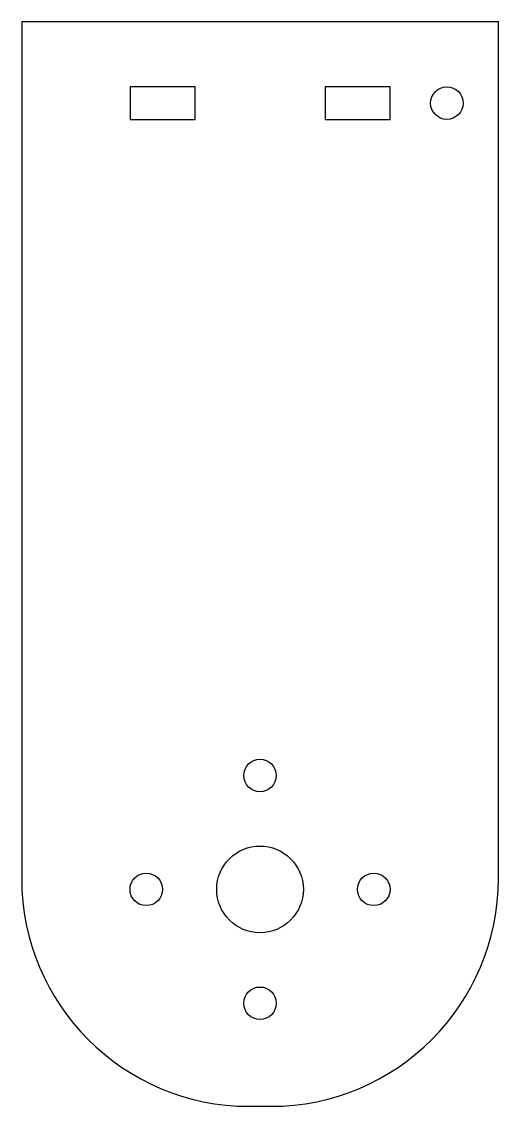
# Model space of a CAD drawing. Header units: millimetres. Extents: x -22 to 22, y -50 to 50.
import ezdxf

# ---------------------------------------------------------------- set-up
doc = ezdxf.new("R2010")
doc.units = ezdxf.units.MM
doc.layers.add('Shape2DView010', color=7, linetype='CONTINUOUS')

msp = doc.modelspace()

# ---------------------------------------------------------------- linework, layer by layer
at = {"layer": 'Shape2DView010'}
for p, q in [((22, 50), (-22, 50)), ((-22, 50), (-22, -29)), ((22, -29), (22, 50)), ((-6, 44), (-12, 44)), ((-12, 44), (-12, 40.98)), ((-6, 40.98), (-6, 44)), ((12, 44), (6, 44)), ((6, 44), (6, 40.98)), ((12, 40.98), (12, 44)), ((-12, 40.98), (-6, 40.98)), ((6, 40.98), (12, 40.98)), ((-1, -50), (1, -50))]:
    msp.add_line(p, q, dxfattribs=at)
for centre, radius in [((17.25, 42.49), 1.5), ((0, -19.5), 1.5), ((0, -30), 4), ((-10.5, -30), 1.5), ((10.5, -30), 1.5), ((0, -40.5), 1.5)]:
    msp.add_circle(centre, radius, dxfattribs=at)
for centre, start, end in [((-1, -29), 180, -90), ((1, -29), -90, 0)]:
    msp.add_arc(centre, 21, start, end, dxfattribs=at)

doc.saveas('drawing.dxf')
